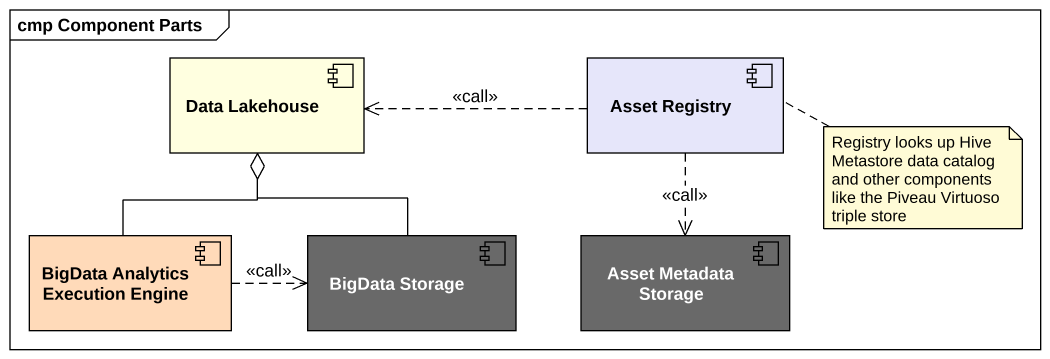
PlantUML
@startuml
mainframe cmp Component Parts
component "Data Lakehouse" as Data_Lakehouse #FFFFE0
component "Asset Registry" as Asset_Registry #E6E6FA
component "BigData Analytics Execution Engine" as BigData_Analytics_Execution #FFDAB9
component "BigData Storage" as BigData_Storage #696969
component "Asset Metadata Storage" as Asset_Metadata_Storage #696969
Asset_Registry .left.> Data_Lakehouse : <<call>>
Asset_Registry ..> Asset_Metadata_Storage : <<call>>
BigData_Analytics_Execution -up-o Data_Lakehouse
BigData_Analytics_Execution .right.> BigData_Storage : <<call>>
BigData_Storage -up-o Data_Lakehouse
note right of Asset_Registry : Registry looks up Hive Metastore data catalog and other components like the Piveau Virtuoso triple store
@enduml
